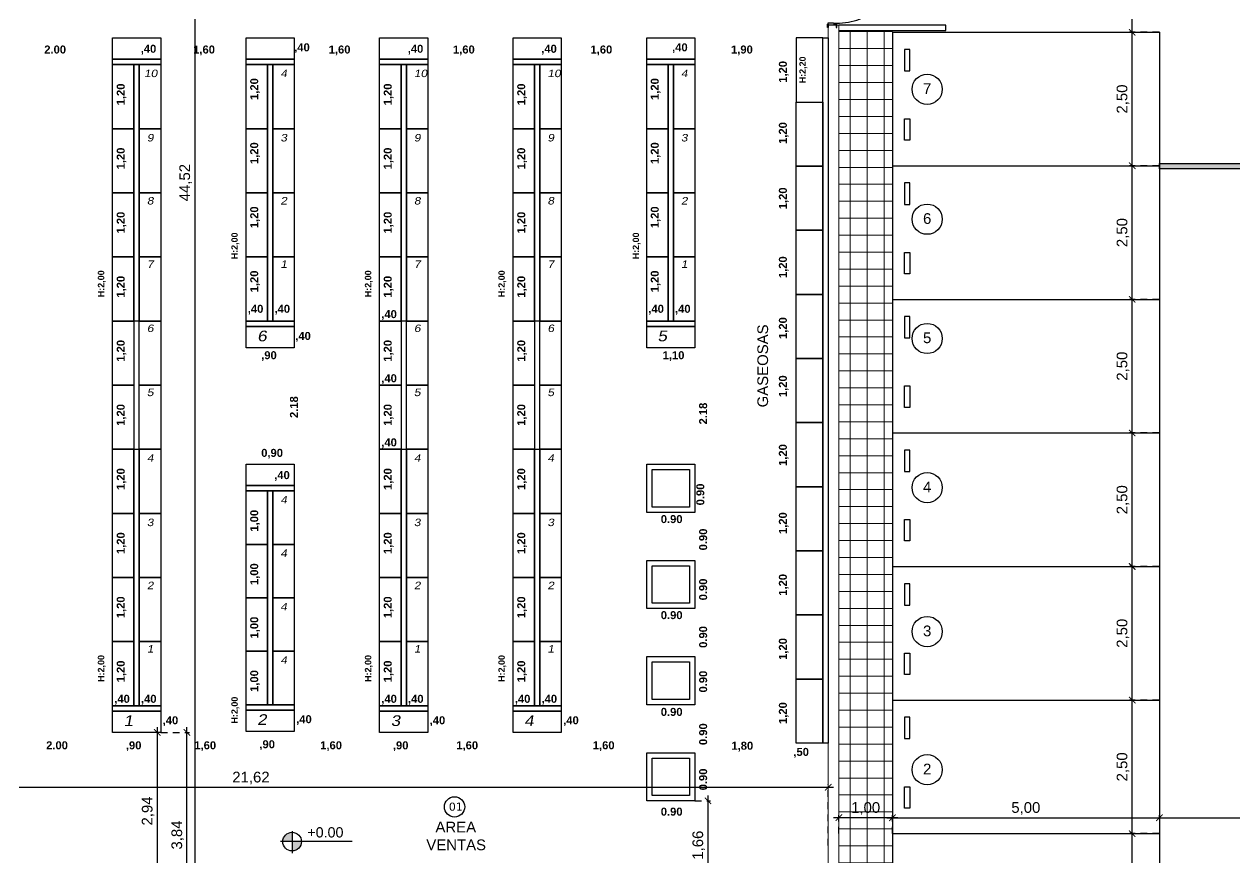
# Model space of a CAD drawing. Header units: metres. Extents: x 1166 to 1459, y -137 to 62.
# Drawn here: x 1286.92 to 1309.59, y -28.16 to -12.56 of the extents above; entities that cross this region are included whole.
import ezdxf

# ---------------------------------------------------------------- set-up
doc = ezdxf.new("R2010")
doc.units = ezdxf.units.M
doc.header["$LTSCALE"] = 0.508
doc.header["$PDMODE"] = 1
doc.header["$PDSIZE"] = -2
doc.linetypes.add('HIDDEN', pattern=[0.375, 0.25, -0.125])
doc.layers.get('0').update_dxf_attribs({"color": 9})
doc.layers.get('Defpoints').update_dxf_attribs({"color": 9})
for name, color, linetype in [('2-texto', 9, 'Continuous'), ('3-muros', 9, 'Continuous'), ('4-carpinterias', 9, 'Continuous'), ('7-equipamiento', 9, 'Continuous'), ('8-cota equipam.', 9, 'Continuous'), ('8-cotas-100', 9, 'Continuous'), ('8-NIVEL-1-50', 9, 'Continuous'), ('9-Hatch', 9, 'Continuous'), ('artef', 9, 'Continuous')]:
    doc.layers.add(name, color=color, linetype=linetype)
doc.styles.add('ARIAL', font='arial.ttf', dxfattribs={"width": 1.15, "oblique": 10})
doc.styles.add('Helvetica (bold)', font='')
doc.styles.add('swiss', font='swissel.ttf')
doc.styles.get('Helvetica (bold)').set_extended_font_data('Helvetica', bold=True)
doc.dimstyles.new('dim-100', dxfattribs={"dimtxt": 0.2, "dimasz": 0.12, "dimexe": 0.05, "dimexo": 0, "dimgap": 0.05, "dimtad": 1, "dimzin": 4, "dimtxsty": 'swiss', "dimblk": 'ARCHTICK', "dimcen": 0.5, "dimdle": 0.1, "dimclrd": 256, "dimclre": 252, "dimclrt": 256, "dimadec": 0, "dimazin": 0, "dimtfac": 1, "dimtix": 1, "dimtmove": 2, "dimatfit": 3, "dimldrblk": 'OPEN30', "dimfxl": 0.05, "dimtolj": 1, "dimtzin": 0, "dimarcsym": 0})

# ---------------------------------------------------------------- blocks, each defined once
blk = doc.blocks.new('PUERTA EMERG')
for p, q in [((354.091, -229.695), (354.241, -229.695)), ((354.091, -229.725), (354.091, -229.695)), ((354.141, -229.725), (354.091, -229.725)), ((354.141, -229.737), (354.141, -229.725)), ((354.241, -229.737), (354.141, -229.737)), ((354.241, -229.695), (354.241, -229.737)), ((354.141, -230.849), (354.091, -230.849)), ((354.091, -230.849), (354.091, -230.879)), ((354.091, -230.879), (354.241, -230.879)), ((354.241, -230.837), (354.141, -230.837)), ((354.141, -230.837), (354.141, -230.849)), ((354.241, -230.879), (354.241, -230.837))]:
    blk.add_line(p, q)
for points in [[(354.091, -229.71), (354.091, -229.649), (354.081, -229.649), (354.081, -229.71)], [(354.241, -229.71), (354.241, -229.649), (354.251, -229.649), (354.251, -229.71)], [(352.965, -230.793), (354.084, -230.793), (354.084, -230.838), (352.965, -230.838)], [(354.091, -230.864), (354.091, -230.925), (354.081, -230.925), (354.081, -230.864)], [(354.241, -230.864), (354.241, -230.925), (354.251, -230.925), (354.251, -230.864)]]:
    blk.add_lwpolyline(points, close=True)
blk.add_circle((354.084, -230.847), 0.006)
at = {"color": 252}
blk.add_arc((354.047, -230.816), 1.083, 85.0526, 178.7845, dxfattribs=at)
blk.add_arc((353.873, -230.833), 0.908, 179.7162, 180.2838)
blk = doc.blocks.new('_ARCHTICK')
at = {"color": 0, "linetype": 'ByBlock', "const_width": 0.15}
blk.add_lwpolyline([(-0.5, -0.5), (0.5, 0.5)], dxfattribs=at)
blk = doc.blocks.new('*D118')
at = {"layer": '8-cotas-100', "linetype": 'Continuous', "lineweight": -2, "transparency": 16777216}
blk.add_line((1307.665, -31.211), (1307.665, -27.611), dxfattribs=at)
at = {"layer": '8-cotas-100', "color": 252, "linetype": 'HIDDEN', "lineweight": -2, "transparency": 16777216}
for p, q in [((1308.174, -27.711), (1307.615, -27.711)), ((1308.174, -31.111), (1307.615, -31.111))]:
    blk.add_line(p, q, dxfattribs=at)
at = {"layer": 'Defpoints', "color": 0, "linetype": 'Continuous', "transparency": 16777216}
for p in [(1307.665, -27.711), (1308.174, -27.711), (1308.174, -31.111)]:
    blk.add_point(p, dxfattribs=at)
at = {"layer": '8-cotas-100', "linetype": 'Continuous', "lineweight": -2, "transparency": 16777216, "xscale": 0.12, "yscale": 0.12, "zscale": 0.12}
for p, rotation in [((1307.665, -27.711), 90), ((1307.665, -31.111), 270)]:
    blk.add_blockref('_ARCHTICK', p, dxfattribs=dict(at, rotation=rotation))
at = {"layer": '8-cotas-100', "linetype": 'Continuous', "lineweight": 0, "transparency": 16777216, "insert": (1307.493, -29.411), "char_height": 0.2, "attachment_point": 5, "rotation": 90, "style": 'swiss'}
blk.add_mtext('\\A1;3,40', dxfattribs=at)
blk = doc.blocks.new('_Open30')
at = {"color": 0, "linetype": 'ByBlock', "lineweight": -2}
for p, q in [((-1, 0.27), (0, 0)), ((0, 0), (-1, -0.27)), ((0, 0), (-1, 0))]:
    blk.add_line(p, q, dxfattribs=at)
blk = doc.blocks.new('*D119')
at = {"layer": '8-cotas-100', "linetype": 'Continuous', "lineweight": -2, "transparency": 16777216}
blk.add_line((1307.665, -27.811), (1307.665, -25.111), dxfattribs=at)
at = {"layer": '8-cotas-100', "color": 252, "linetype": 'HIDDEN', "lineweight": -2, "transparency": 16777216}
for p, q in [((1308.174, -25.211), (1307.615, -25.211)), ((1308.174, -27.711), (1307.615, -27.711))]:
    blk.add_line(p, q, dxfattribs=at)
at = {"layer": 'Defpoints', "color": 0, "linetype": 'Continuous', "transparency": 16777216}
for p in [(1307.665, -25.211), (1308.174, -25.211), (1308.174, -27.711)]:
    blk.add_point(p, dxfattribs=at)
at = {"layer": '8-cotas-100', "linetype": 'Continuous', "lineweight": -2, "transparency": 16777216, "xscale": 0.12, "yscale": 0.12, "zscale": 0.12}
for p, rotation in [((1307.665, -25.211), 90), ((1307.665, -27.711), 270)]:
    blk.add_blockref('_ARCHTICK', p, dxfattribs=dict(at, rotation=rotation))
at = {"layer": '8-cotas-100', "linetype": 'Continuous', "lineweight": 0, "transparency": 16777216, "insert": (1307.493, -26.461), "char_height": 0.2, "attachment_point": 5, "rotation": 90, "style": 'swiss'}
blk.add_mtext('\\A1;2,50', dxfattribs=at)
blk = doc.blocks.new('*D126')
at = {"layer": '8-cotas-100', "linetype": 'Continuous', "lineweight": -2, "transparency": 16777216}
blk.add_line((1307.665, -25.311), (1307.665, -22.611), dxfattribs=at)
at = {"layer": '8-cotas-100', "color": 252, "linetype": 'HIDDEN', "lineweight": -2, "transparency": 16777216}
for p, q in [((1308.174, -22.711), (1307.615, -22.711)), ((1308.174, -25.211), (1307.615, -25.211))]:
    blk.add_line(p, q, dxfattribs=at)
at = {"layer": 'Defpoints', "color": 0, "linetype": 'Continuous', "transparency": 16777216}
for p in [(1307.665, -22.711), (1308.174, -22.711), (1308.174, -25.211)]:
    blk.add_point(p, dxfattribs=at)
at = {"layer": '8-cotas-100', "linetype": 'Continuous', "lineweight": -2, "transparency": 16777216, "xscale": 0.12, "yscale": 0.12, "zscale": 0.12}
for p, rotation in [((1307.665, -22.711), 90), ((1307.665, -25.211), 270)]:
    blk.add_blockref('_ARCHTICK', p, dxfattribs=dict(at, rotation=rotation))
at = {"layer": '8-cotas-100', "linetype": 'Continuous', "lineweight": 0, "transparency": 16777216, "insert": (1307.493, -23.961), "char_height": 0.2, "attachment_point": 5, "rotation": 90, "style": 'swiss'}
blk.add_mtext('\\A1;2,50', dxfattribs=at)
blk = doc.blocks.new('*D127')
at = {"layer": '8-cotas-100', "linetype": 'Continuous', "lineweight": -2, "transparency": 16777216}
blk.add_line((1307.665, -22.811), (1307.665, -20.111), dxfattribs=at)
at = {"layer": '8-cotas-100', "color": 252, "linetype": 'HIDDEN', "lineweight": -2, "transparency": 16777216}
for p, q in [((1308.174, -20.211), (1307.615, -20.211)), ((1308.174, -22.711), (1307.615, -22.711))]:
    blk.add_line(p, q, dxfattribs=at)
at = {"layer": 'Defpoints', "color": 0, "linetype": 'Continuous', "transparency": 16777216}
for p in [(1307.665, -20.211), (1308.174, -20.211), (1308.174, -22.711)]:
    blk.add_point(p, dxfattribs=at)
at = {"layer": '8-cotas-100', "linetype": 'Continuous', "lineweight": -2, "transparency": 16777216, "xscale": 0.12, "yscale": 0.12, "zscale": 0.12}
for p, rotation in [((1307.665, -20.211), 90), ((1307.665, -22.711), 270)]:
    blk.add_blockref('_ARCHTICK', p, dxfattribs=dict(at, rotation=rotation))
at = {"layer": '8-cotas-100', "linetype": 'Continuous', "lineweight": 0, "transparency": 16777216, "insert": (1307.493, -21.461), "char_height": 0.2, "attachment_point": 5, "rotation": 90, "style": 'swiss'}
blk.add_mtext('\\A1;2,50', dxfattribs=at)
blk = doc.blocks.new('*D128')
at = {"layer": '8-cotas-100', "linetype": 'Continuous', "lineweight": -2, "transparency": 16777216}
blk.add_line((1307.665, -20.311), (1307.665, -17.611), dxfattribs=at)
at = {"layer": '8-cotas-100', "color": 252, "linetype": 'HIDDEN', "lineweight": -2, "transparency": 16777216}
for p, q in [((1308.174, -17.711), (1307.615, -17.711)), ((1308.174, -20.211), (1307.615, -20.211))]:
    blk.add_line(p, q, dxfattribs=at)
at = {"layer": 'Defpoints', "color": 0, "linetype": 'Continuous', "transparency": 16777216}
for p in [(1307.665, -17.711), (1308.174, -17.711), (1308.174, -20.211)]:
    blk.add_point(p, dxfattribs=at)
at = {"layer": '8-cotas-100', "linetype": 'Continuous', "lineweight": -2, "transparency": 16777216, "xscale": 0.12, "yscale": 0.12, "zscale": 0.12}
for p, rotation in [((1307.665, -17.711), 90), ((1307.665, -20.211), 270)]:
    blk.add_blockref('_ARCHTICK', p, dxfattribs=dict(at, rotation=rotation))
at = {"layer": '8-cotas-100', "linetype": 'Continuous', "lineweight": 0, "transparency": 16777216, "insert": (1307.493, -18.961), "char_height": 0.2, "attachment_point": 5, "rotation": 90, "style": 'swiss'}
blk.add_mtext('\\A1;2,50', dxfattribs=at)
blk = doc.blocks.new('*D129')
at = {"layer": '8-cotas-100', "linetype": 'Continuous', "lineweight": -2, "transparency": 16777216}
blk.add_line((1307.665, -17.811), (1307.665, -15.111), dxfattribs=at)
at = {"layer": '8-cotas-100', "color": 252, "linetype": 'HIDDEN', "lineweight": -2, "transparency": 16777216}
for p, q in [((1308.174, -15.211), (1307.615, -15.211)), ((1308.174, -17.711), (1307.615, -17.711))]:
    blk.add_line(p, q, dxfattribs=at)
at = {"layer": 'Defpoints', "color": 0, "linetype": 'Continuous', "transparency": 16777216}
for p in [(1307.665, -15.211), (1308.174, -15.211), (1308.174, -17.711)]:
    blk.add_point(p, dxfattribs=at)
at = {"layer": '8-cotas-100', "linetype": 'Continuous', "lineweight": -2, "transparency": 16777216, "xscale": 0.12, "yscale": 0.12, "zscale": 0.12}
for p, rotation in [((1307.665, -15.211), 90), ((1307.665, -17.711), 270)]:
    blk.add_blockref('_ARCHTICK', p, dxfattribs=dict(at, rotation=rotation))
at = {"layer": '8-cotas-100', "linetype": 'Continuous', "lineweight": 0, "transparency": 16777216, "insert": (1307.493, -16.461), "char_height": 0.2, "attachment_point": 5, "rotation": 90, "style": 'swiss'}
blk.add_mtext('\\A1;2,50', dxfattribs=at)
blk = doc.blocks.new('*D130')
at = {"layer": '8-cotas-100', "linetype": 'Continuous', "lineweight": -2, "transparency": 16777216}
blk.add_line((1307.665, -15.311), (1307.665, -12.611), dxfattribs=at)
at = {"layer": '8-cotas-100', "color": 252, "linetype": 'HIDDEN', "lineweight": -2, "transparency": 16777216}
for p, q in [((1308.174, -12.711), (1307.615, -12.711)), ((1308.174, -15.211), (1307.615, -15.211))]:
    blk.add_line(p, q, dxfattribs=at)
at = {"layer": 'Defpoints', "color": 0, "linetype": 'Continuous', "transparency": 16777216}
for p in [(1307.665, -12.711), (1308.174, -12.711), (1308.174, -15.211)]:
    blk.add_point(p, dxfattribs=at)
at = {"layer": '8-cotas-100', "linetype": 'Continuous', "lineweight": -2, "transparency": 16777216, "xscale": 0.12, "yscale": 0.12, "zscale": 0.12}
for p, rotation in [((1307.665, -12.711), 90), ((1307.665, -15.211), 270)]:
    blk.add_blockref('_ARCHTICK', p, dxfattribs=dict(at, rotation=rotation))
at = {"layer": '8-cotas-100', "linetype": 'Continuous', "lineweight": 0, "transparency": 16777216, "insert": (1307.493, -13.961), "char_height": 0.2, "attachment_point": 5, "rotation": 90, "style": 'swiss'}
blk.add_mtext('\\A1;2,50', dxfattribs=at)
blk = doc.blocks.new('*D138')
at = {"layer": '8-cotas-100', "color": 252, "linetype": 'HIDDEN', "lineweight": -2, "transparency": 16777216}
for p, q in [((1289.474, -25.817), (1290.015, -25.817)), ((1289.965, -29.657), (1289.915, -29.657))]:
    blk.add_line(p, q, dxfattribs=at)
at = {"layer": '8-cotas-100', "linetype": 'Continuous', "lineweight": -2, "transparency": 16777216}
blk.add_line((1289.965, -29.757), (1289.965, -25.717), dxfattribs=at)
at = {"layer": 'Defpoints', "color": 0, "linetype": 'Continuous', "transparency": 16777216}
for p in [(1289.474, -25.817), (1289.965, -25.817), (1289.965, -29.657)]:
    blk.add_point(p, dxfattribs=at)
at = {"layer": '8-cotas-100', "linetype": 'Continuous', "lineweight": -2, "transparency": 16777216, "xscale": 0.12, "yscale": 0.12, "zscale": 0.12}
for p, rotation in [((1289.965, -25.817), 90), ((1289.965, -29.657), 270)]:
    blk.add_blockref('_ARCHTICK', p, dxfattribs=dict(at, rotation=rotation))
at = {"layer": '8-cotas-100', "linetype": 'Continuous', "lineweight": 0, "transparency": 16777216, "insert": (1289.794, -27.737), "char_height": 0.2, "attachment_point": 5, "rotation": 90, "style": 'swiss'}
blk.add_mtext('\\A1;3,84', dxfattribs=at)
blk = doc.blocks.new('*D139')
at = {"layer": '8-cotas-100', "color": 252, "linetype": 'HIDDEN', "lineweight": -2, "transparency": 16777216}
for p, q in [((1289.474, -25.817), (1289.36, -25.817)), ((1289.474, -28.757), (1289.36, -28.757))]:
    blk.add_line(p, q, dxfattribs=at)
at = {"layer": '8-cotas-100', "linetype": 'Continuous', "lineweight": -2, "transparency": 16777216}
blk.add_line((1289.41, -25.717), (1289.41, -28.857), dxfattribs=at)
at = {"layer": 'Defpoints', "color": 0, "linetype": 'Continuous', "transparency": 16777216}
for p in [(1289.474, -25.817), (1289.41, -28.757), (1289.474, -28.757)]:
    blk.add_point(p, dxfattribs=at)
at = {"layer": '8-cotas-100', "linetype": 'Continuous', "lineweight": -2, "transparency": 16777216, "xscale": 0.12, "yscale": 0.12, "zscale": 0.12}
for p, rotation in [((1289.41, -25.817), 90), ((1289.41, -28.757), 270)]:
    blk.add_blockref('_ARCHTICK', p, dxfattribs=dict(at, rotation=rotation))
at = {"layer": '8-cotas-100', "linetype": 'Continuous', "lineweight": 0, "transparency": 16777216, "insert": (1289.239, -27.287), "char_height": 0.2, "attachment_point": 5, "rotation": 90, "style": 'swiss'}
blk.add_mtext('\\A1;2,94', dxfattribs=at)
blk = doc.blocks.new('*D140')
at = {"layer": '8-cotas-100', "linetype": 'Continuous', "lineweight": -2, "transparency": 16777216}
blk.add_line((1280.254, -26.843), (1302.074, -26.843), dxfattribs=at)
at = {"layer": '8-cotas-100', "color": 252, "linetype": 'HIDDEN', "lineweight": -2, "transparency": 16777216}
for p, q in [((1280.354, -27.932), (1280.354, -26.793)), ((1301.974, -27.932), (1301.974, -26.793))]:
    blk.add_line(p, q, dxfattribs=at)
at = {"layer": 'Defpoints', "color": 0, "linetype": 'Continuous', "transparency": 16777216}
for p in [(1301.974, -26.843), (1280.354, -27.932), (1301.974, -27.932)]:
    blk.add_point(p, dxfattribs=at)
at = {"layer": '8-cotas-100', "linetype": 'Continuous', "lineweight": -2, "transparency": 16777216, "xscale": 0.12, "yscale": 0.12, "zscale": 0.12, "rotation": 180}
blk.add_blockref('_ARCHTICK', (1280.354, -26.843), dxfattribs=at)
at = {"layer": '8-cotas-100', "linetype": 'Continuous', "lineweight": -2, "transparency": 16777216, "xscale": 0.12, "yscale": 0.12, "zscale": 0.12}
blk.add_blockref('_ARCHTICK', (1301.974, -26.843), dxfattribs=at)
at = {"layer": '8-cotas-100', "linetype": 'Continuous', "lineweight": 0, "transparency": 16777216, "insert": (1291.164, -26.671), "char_height": 0.2, "attachment_point": 5, "style": 'swiss'}
blk.add_mtext('\\A1;21,62', dxfattribs=at)
blk = doc.blocks.new('*D151')
at = {"layer": '8-cotas-100', "color": 252, "linetype": 'HIDDEN', "lineweight": -2, "transparency": 16777216}
for p, q in [((1299.474, -27.097), (1299.771, -27.097)), ((1299.474, -28.757), (1299.771, -28.757))]:
    blk.add_line(p, q, dxfattribs=at)
at = {"layer": '8-cotas-100', "linetype": 'Continuous', "lineweight": -2, "transparency": 16777216}
blk.add_line((1299.721, -26.997), (1299.721, -28.857), dxfattribs=at)
at = {"layer": 'Defpoints', "color": 0, "linetype": 'Continuous', "transparency": 16777216}
for p in [(1299.474, -27.097), (1299.474, -28.757), (1299.721, -28.757)]:
    blk.add_point(p, dxfattribs=at)
at = {"layer": '8-cotas-100', "linetype": 'Continuous', "lineweight": -2, "transparency": 16777216, "xscale": 0.12, "yscale": 0.12, "zscale": 0.12}
for p, rotation in [((1299.721, -27.097), 90), ((1299.721, -28.757), 270)]:
    blk.add_blockref('_ARCHTICK', p, dxfattribs=dict(at, rotation=rotation))
at = {"layer": '8-cotas-100', "linetype": 'Continuous', "lineweight": 0, "transparency": 16777216, "insert": (1299.55, -27.927), "char_height": 0.2, "attachment_point": 5, "rotation": 90, "style": 'swiss'}
blk.add_mtext('\\A1;1,66', dxfattribs=at)
blk = doc.blocks.new('*D176')
at = {"layer": '8-cotas-100', "linetype": 'Continuous', "lineweight": -2, "transparency": 16777216}
blk.add_line((1290.114, 6.833), (1290.114, -37.882), dxfattribs=at)
at = {"layer": '8-cotas-100', "color": 252, "linetype": 'HIDDEN', "lineweight": -2, "transparency": 16777216}
for p, q in [((1290.292, 6.733), (1290.064, 6.733)), ((1290.114, -37.782), (1290.064, -37.782))]:
    blk.add_line(p, q, dxfattribs=at)
at = {"layer": 'Defpoints', "color": 0, "linetype": 'Continuous', "transparency": 16777216}
for p in [(1290.292, 6.733), (1290.114, -37.782), (1290.114, -37.782)]:
    blk.add_point(p, dxfattribs=at)
at = {"layer": '8-cotas-100', "linetype": 'Continuous', "lineweight": -2, "transparency": 16777216, "xscale": 0.12, "yscale": 0.12, "zscale": 0.12}
for p, rotation in [((1290.114, 6.733), 90), ((1290.114, -37.782), 270)]:
    blk.add_blockref('_ARCHTICK', p, dxfattribs=dict(at, rotation=rotation))
at = {"layer": '8-cotas-100', "linetype": 'Continuous', "lineweight": 0, "transparency": 16777216, "insert": (1289.942, -15.525), "char_height": 0.2, "attachment_point": 5, "rotation": 90, "style": 'swiss'}
blk.add_mtext('\\A1;44,52', dxfattribs=at)
blk = doc.blocks.new('*D181')
at = {"layer": '8-cotas-100', "color": 252, "linetype": 'HIDDEN', "lineweight": -2, "transparency": 16777216}
for p, q in [((1307.665, -11.217), (1307.615, -11.217)), ((1307.665, -12.711), (1307.615, -12.711))]:
    blk.add_line(p, q, dxfattribs=at)
at = {"layer": '8-cotas-100', "linetype": 'Continuous', "lineweight": -2, "transparency": 16777216}
blk.add_line((1307.665, -12.811), (1307.665, -11.117), dxfattribs=at)
at = {"layer": 'Defpoints', "color": 0, "linetype": 'Continuous', "transparency": 16777216}
for p in [(1307.665, -11.217), (1307.665, -11.217), (1307.665, -12.711)]:
    blk.add_point(p, dxfattribs=at)
at = {"layer": '8-cotas-100', "linetype": 'Continuous', "lineweight": -2, "transparency": 16777216, "xscale": 0.12, "yscale": 0.12, "zscale": 0.12}
for p, rotation in [((1307.665, -11.217), 90), ((1307.665, -12.711), 270)]:
    blk.add_blockref('_ARCHTICK', p, dxfattribs=dict(at, rotation=rotation))
at = {"layer": '8-cotas-100', "linetype": 'Continuous', "lineweight": 0, "transparency": 16777216, "insert": (1307.493, -11.964), "char_height": 0.2, "attachment_point": 5, "rotation": 90, "style": 'swiss'}
blk.add_mtext('\\A1;1,49', dxfattribs=at)
blk = doc.blocks.new('*D186')
at = {"layer": '8-cotas-100', "linetype": 'Continuous', "lineweight": -2, "transparency": 16777216}
blk.add_line((1303.274, -27.412), (1302.074, -27.412), dxfattribs=at)
at = {"layer": '8-cotas-100', "color": 252, "linetype": 'HIDDEN', "lineweight": -2, "transparency": 16777216}
for p, q in [((1302.174, -27.711), (1302.174, -27.362)), ((1303.174, -27.711), (1303.174, -27.362))]:
    blk.add_line(p, q, dxfattribs=at)
at = {"layer": 'Defpoints', "color": 0, "linetype": 'Continuous', "transparency": 16777216}
for p in [(1302.174, -27.412), (1302.174, -27.711), (1303.174, -27.711)]:
    blk.add_point(p, dxfattribs=at)
at = {"layer": '8-cotas-100', "linetype": 'Continuous', "lineweight": -2, "transparency": 16777216, "xscale": 0.12, "yscale": 0.12, "zscale": 0.12, "rotation": 180}
blk.add_blockref('_ARCHTICK', (1302.174, -27.412), dxfattribs=at)
at = {"layer": '8-cotas-100', "linetype": 'Continuous', "lineweight": -2, "transparency": 16777216, "xscale": 0.12, "yscale": 0.12, "zscale": 0.12}
blk.add_blockref('_ARCHTICK', (1303.174, -27.412), dxfattribs=at)
at = {"layer": '8-cotas-100', "linetype": 'Continuous', "lineweight": 0, "transparency": 16777216, "insert": (1302.674, -27.24), "char_height": 0.2, "attachment_point": 5, "style": 'swiss'}
blk.add_mtext('\\A1;1,00', dxfattribs=at)
blk = doc.blocks.new('*D187')
at = {"layer": '8-cotas-100', "linetype": 'Continuous', "lineweight": -2, "transparency": 16777216}
blk.add_line((1303.074, -27.412), (1308.274, -27.412), dxfattribs=at)
at = {"layer": '8-cotas-100', "color": 252, "linetype": 'HIDDEN', "lineweight": -2, "transparency": 16777216}
for p, q in [((1303.174, -27.711), (1303.174, -27.362)), ((1308.174, -27.412), (1308.174, -27.362))]:
    blk.add_line(p, q, dxfattribs=at)
at = {"layer": 'Defpoints', "color": 0, "linetype": 'Continuous', "transparency": 16777216}
for p in [(1308.174, -27.412), (1308.174, -27.412), (1303.174, -27.711)]:
    blk.add_point(p, dxfattribs=at)
at = {"layer": '8-cotas-100', "linetype": 'Continuous', "lineweight": -2, "transparency": 16777216, "xscale": 0.12, "yscale": 0.12, "zscale": 0.12, "rotation": 180}
blk.add_blockref('_ARCHTICK', (1303.174, -27.412), dxfattribs=at)
at = {"layer": '8-cotas-100', "linetype": 'Continuous', "lineweight": -2, "transparency": 16777216, "xscale": 0.12, "yscale": 0.12, "zscale": 0.12}
blk.add_blockref('_ARCHTICK', (1308.174, -27.412), dxfattribs=at)
at = {"layer": '8-cotas-100', "linetype": 'Continuous', "lineweight": 0, "transparency": 16777216, "insert": (1305.674, -27.24), "char_height": 0.2, "attachment_point": 5, "style": 'swiss'}
blk.add_mtext('\\A1;5,00', dxfattribs=at)
blk = doc.blocks.new('*D188')
at = {"layer": '8-cotas-100', "linetype": 'Continuous', "lineweight": -2, "transparency": 16777216}
blk.add_line((1308.074, -27.412), (1317.074, -27.412), dxfattribs=at)
at = {"layer": '8-cotas-100', "color": 252, "linetype": 'HIDDEN', "lineweight": -2, "transparency": 16777216}
for p, q in [((1308.174, -27.412), (1308.174, -27.362)), ((1316.974, -27.412), (1316.974, -27.362))]:
    blk.add_line(p, q, dxfattribs=at)
at = {"layer": 'Defpoints', "color": 0, "linetype": 'Continuous', "transparency": 16777216}
for p in [(1308.174, -27.412), (1316.974, -27.412), (1316.974, -27.412)]:
    blk.add_point(p, dxfattribs=at)
at = {"layer": '8-cotas-100', "linetype": 'Continuous', "lineweight": -2, "transparency": 16777216, "xscale": 0.12, "yscale": 0.12, "zscale": 0.12, "rotation": 180}
blk.add_blockref('_ARCHTICK', (1308.174, -27.412), dxfattribs=at)
at = {"layer": '8-cotas-100', "linetype": 'Continuous', "lineweight": -2, "transparency": 16777216, "xscale": 0.12, "yscale": 0.12, "zscale": 0.12}
blk.add_blockref('_ARCHTICK', (1316.974, -27.412), dxfattribs=at)
at = {"layer": '8-cotas-100', "linetype": 'Continuous', "lineweight": 0, "transparency": 16777216, "insert": (1312.574, -27.24), "char_height": 0.2, "attachment_point": 5, "style": 'swiss'}
blk.add_mtext('\\A1;8,80', dxfattribs=at)
blk = doc.blocks.new('*D481')
at = {"layer": '8-cotas-100', "color": 252, "linetype": 'HIDDEN', "lineweight": -2, "transparency": 16777216}
for p, q in [((1310.4, 1.883), (1311.223, 1.883)), ((1309.574, -37.717), (1311.223, -37.717))]:
    blk.add_line(p, q, dxfattribs=at)
at = {"layer": '8-cotas-100', "lineweight": -2, "transparency": 16777216}
blk.add_line((1311.173, 1.983), (1311.173, -37.817), dxfattribs=at)
at = {"layer": 'Defpoints', "color": 0, "transparency": 16777216}
for p in [(1310.4, 1.883), (1309.574, -37.717), (1311.173, -37.717)]:
    blk.add_point(p, dxfattribs=at)
at = {"layer": '8-cotas-100', "lineweight": -2, "transparency": 16777216, "xscale": 0.12, "yscale": 0.12, "zscale": 0.12}
for p, rotation in [((1311.173, 1.883), 90), ((1311.173, -37.717), 270)]:
    blk.add_blockref('_ARCHTICK', p, dxfattribs=dict(at, rotation=rotation))
at = {"layer": '8-cotas-100', "transparency": 16777216, "insert": (1311.002, -17.917), "char_height": 0.2, "attachment_point": 5, "rotation": 90, "style": 'swiss'}
blk.add_mtext('\\A1;39,60', dxfattribs=at)
blk = doc.blocks.new('NIVEL-1-100')
h = blk.add_hatch(color=256)
h.paths.add_polyline_path([(0, 0.155, 0.414214), (-0.155, 0), (0, 0)])
h.paths.add_polyline_path([(0.155, 0), (0, 0), (0, -0.155, 0.414214)])
for p, q in [((1, 0), (-0.194, 0)), ((0, 0.174), (0, -0.192))]:
    blk.add_line(p, q)
blk.add_circle((0, 0), 0.155)
at = {"style": 'swiss'}
blk.add_attdef('+00.00', (0.111, 0.07), '', height=0.17, dxfattribs=at)

msp = doc.modelspace()

# ---------------------------------------------------------------- hatches: boundary and pattern name
at = {"layer": '4-carpinterias'}
h = msp.add_hatch(color=256, dxfattribs=at)
h.dxf.hatch_style = 1
h.paths.add_polyline_path([(1312.074, -15.267), (1308.174, -15.267), (1308.174, -15.167), (1312.074, -15.167)])
at = {"layer": '9-Hatch', "linetype": 'Continuous', "lineweight": 0}
h = msp.add_hatch(dxfattribs=at)
h.set_pattern_fill('NET', color=256, scale=0.1)
h.paths.add_polyline_path([(1303.174, -13.011), (1303.174, -12.677), (1302.174, -12.677), (1302.174, -31.111), (1303.174, -31.111)])
h.paths.add_polyline_path([(1322.974, -14.717), (1321.974, -14.717), (1321.974, -37.717), (1322.374, -37.717), (1322.974, -37.717)])

# ---------------------------------------------------------------- linework, layer by layer
at = {"layer": '2-texto'}
for centre, radius in [((1303.826, -13.778), 0.283), ((1303.826, -16.21), 0.283), ((1303.826, -18.443), 0.283), ((1303.826, -21.234), 0.283), ((1303.826, -23.929), 0.283), ((1303.826, -26.514), 0.283), ((1294.977, -27.21), 0.19)]:
    msp.add_circle(centre, radius, dxfattribs=at)
at = {"layer": '3-muros', "linetype": 'Continuous', "lineweight": 0}
for p, q in [((1301.974, -12.577), (1301.974, -33.517)), ((1302.174, -12.577), (1302.174, -33.317))]:
    msp.add_line(p, q, dxfattribs=at)
at = {"layer": '3-muros', "linetype": 'Continuous', "lineweight": 5}
msp.add_line((1301.974, -12.577), (1302.174, -12.577), dxfattribs=at)
at = {"layer": '4-carpinterias', "flags": 128}
msp.add_lwpolyline([(1312.074, -15.267), (1308.174, -15.267), (1308.174, -15.167), (1312.074, -15.167), (1312.074, -15.267)], dxfattribs=at)
at = {"layer": '7-equipamiento'}
for p, q in [((1304.174, -12.577), (1302.174, -12.577)), ((1302.174, -12.677), (1304.174, -12.677)), ((1304.174, -12.677), (1304.174, -12.577))]:
    msp.add_line(p, q, dxfattribs=at)
for points in [[(1289.474, -12.817), (1289.474, -13.217), (1288.574, -13.217), (1288.574, -12.817)], [(1291.974, -12.817), (1291.974, -13.217), (1291.074, -13.217), (1291.074, -12.817)], [(1294.474, -12.817), (1294.474, -13.217), (1293.574, -13.217), (1293.574, -12.817)], [(1296.974, -12.817), (1296.974, -13.217), (1296.074, -13.217), (1296.074, -12.817)], [(1299.474, -12.817), (1299.474, -13.217), (1298.574, -13.217), (1298.574, -12.817)], [(1301.874, -14.017), (1301.874, -12.817), (1301.374, -12.817), (1301.374, -14.017)], [(1301.974, -26.017), (1301.874, -26.017), (1301.874, -12.817), (1301.974, -12.817)], [(1289.474, -13.217), (1289.474, -13.317), (1288.574, -13.317), (1288.574, -13.217)], [(1288.974, -13.317), (1288.974, -14.517), (1288.574, -14.517), (1288.574, -13.317)], [(1289.074, -13.317), (1289.074, -18.118), (1288.974, -18.118), (1288.974, -13.317)], [(1289.474, -13.317), (1289.474, -14.517), (1289.074, -14.517), (1289.074, -13.317)], [(1291.974, -13.217), (1291.974, -13.317), (1291.074, -13.317), (1291.074, -13.217)], [(1291.474, -13.317), (1291.474, -14.517), (1291.074, -14.517), (1291.074, -13.317)], [(1291.574, -13.317), (1291.574, -18.118), (1291.474, -18.118), (1291.474, -13.317)], [(1291.974, -13.317), (1291.974, -14.517), (1291.574, -14.517), (1291.574, -13.317)], [(1294.474, -13.217), (1294.474, -13.317), (1293.574, -13.317), (1293.574, -13.217)], [(1293.974, -13.317), (1293.974, -14.517), (1293.574, -14.517), (1293.574, -13.317)], [(1294.074, -13.317), (1294.074, -18.118), (1293.974, -18.118), (1293.974, -13.317)], [(1294.474, -13.317), (1294.474, -14.517), (1294.074, -14.517), (1294.074, -13.317)], [(1296.974, -13.217), (1296.974, -13.317), (1296.074, -13.317), (1296.074, -13.217)], [(1296.474, -13.317), (1296.474, -14.517), (1296.074, -14.517), (1296.074, -13.317)], [(1296.574, -13.317), (1296.574, -18.118), (1296.474, -18.118), (1296.474, -13.317)], [(1296.974, -13.317), (1296.974, -14.517), (1296.574, -14.517), (1296.574, -13.317)], [(1299.474, -13.217), (1299.474, -13.317), (1298.574, -13.317), (1298.574, -13.217)], [(1298.974, -13.317), (1298.974, -14.517), (1298.574, -14.517), (1298.574, -13.317)], [(1299.074, -13.317), (1299.074, -18.117), (1298.974, -18.117), (1298.974, -13.317)], [(1299.474, -13.317), (1299.474, -14.517), (1299.074, -14.517), (1299.074, -13.317)], [(1301.874, -14.017), (1301.874, -15.217), (1301.374, -15.217), (1301.374, -14.017)], [(1288.974, -14.517), (1288.974, -15.717), (1288.574, -15.717), (1288.574, -14.517)], [(1289.474, -14.517), (1289.474, -15.717), (1289.074, -15.717), (1289.074, -14.517)], [(1291.474, -14.517), (1291.474, -15.717), (1291.074, -15.717), (1291.074, -14.517)], [(1291.974, -14.517), (1291.974, -15.717), (1291.574, -15.717), (1291.574, -14.517)], [(1293.974, -14.517), (1293.974, -15.717), (1293.574, -15.717), (1293.574, -14.517)], [(1294.474, -14.517), (1294.474, -15.717), (1294.074, -15.717), (1294.074, -14.517)], [(1296.474, -14.517), (1296.474, -15.717), (1296.074, -15.717), (1296.074, -14.517)], [(1296.974, -14.517), (1296.974, -15.717), (1296.574, -15.717), (1296.574, -14.517)], [(1298.974, -14.517), (1298.974, -15.717), (1298.574, -15.717), (1298.574, -14.517)], [(1299.474, -14.517), (1299.474, -15.717), (1299.074, -15.717), (1299.074, -14.517)], [(1301.874, -15.217), (1301.874, -16.417), (1301.374, -16.417), (1301.374, -15.217)], [(1288.974, -15.717), (1288.974, -16.917), (1288.574, -16.917), (1288.574, -15.717)], [(1289.474, -15.717), (1289.474, -16.917), (1289.074, -16.917), (1289.074, -15.717)], [(1291.474, -15.717), (1291.474, -16.917), (1291.074, -16.917), (1291.074, -15.717)], [(1291.974, -15.717), (1291.974, -16.917), (1291.574, -16.917), (1291.574, -15.717)], [(1293.974, -15.717), (1293.974, -16.917), (1293.574, -16.917), (1293.574, -15.717)], [(1294.474, -15.717), (1294.474, -16.917), (1294.074, -16.917), (1294.074, -15.717)], [(1296.474, -15.717), (1296.474, -16.917), (1296.074, -16.917), (1296.074, -15.717)], [(1296.974, -15.717), (1296.974, -16.917), (1296.574, -16.917), (1296.574, -15.717)], [(1298.974, -15.717), (1298.974, -16.917), (1298.574, -16.917), (1298.574, -15.717)], [(1299.474, -15.717), (1299.474, -16.917), (1299.074, -16.917), (1299.074, -15.717)], [(1301.874, -16.417), (1301.874, -17.617), (1301.374, -17.617), (1301.374, -16.417)], [(1288.974, -16.917), (1288.974, -18.117), (1288.574, -18.117), (1288.574, -16.917)], [(1289.474, -16.917), (1289.474, -18.117), (1289.074, -18.117), (1289.074, -16.917)], [(1291.474, -16.917), (1291.474, -18.117), (1291.074, -18.117), (1291.074, -16.917)], [(1291.974, -16.917), (1291.974, -18.117), (1291.574, -18.117), (1291.574, -16.917)], [(1293.974, -16.917), (1293.974, -18.117), (1293.574, -18.117), (1293.574, -16.917)], [(1294.474, -16.917), (1294.474, -18.117), (1294.074, -18.117), (1294.074, -16.917)], [(1296.474, -16.917), (1296.474, -18.117), (1296.074, -18.117), (1296.074, -16.917)], [(1296.974, -16.917), (1296.974, -18.117), (1296.574, -18.117), (1296.574, -16.917)], [(1298.974, -16.917), (1298.974, -18.117), (1298.574, -18.117), (1298.574, -16.917)], [(1299.474, -16.917), (1299.474, -18.117), (1299.074, -18.117), (1299.074, -16.917)], [(1301.874, -17.617), (1301.874, -18.817), (1301.374, -18.817), (1301.374, -17.617)], [(1288.974, -18.117), (1288.974, -19.317), (1288.574, -19.317), (1288.574, -18.117)], [(1289.474, -18.117), (1289.474, -19.317), (1289.074, -19.317), (1289.074, -18.117)], [(1291.974, -18.117), (1291.974, -18.217), (1291.074, -18.217), (1291.074, -18.117)], [(1293.974, -18.117), (1293.974, -19.317), (1293.574, -19.317), (1293.574, -18.117)], [(1294.474, -18.117), (1294.474, -19.317), (1294.074, -19.317), (1294.074, -18.117)], [(1296.474, -18.117), (1296.474, -19.317), (1296.074, -19.317), (1296.074, -18.117)], [(1296.974, -18.117), (1296.974, -19.317), (1296.574, -19.317), (1296.574, -18.117)], [(1299.474, -18.117), (1299.474, -18.217), (1298.574, -18.217), (1298.574, -18.117)], [(1291.974, -18.217), (1291.974, -18.617), (1291.074, -18.617), (1291.074, -18.217)], [(1299.474, -18.217), (1299.474, -18.617), (1298.574, -18.617), (1298.574, -18.217)], [(1301.874, -18.817), (1301.874, -20.017), (1301.374, -20.017), (1301.374, -18.817)], [(1288.974, -19.317), (1288.974, -20.517), (1288.574, -20.517), (1288.574, -19.317)], [(1289.474, -19.317), (1289.474, -20.517), (1289.074, -20.517), (1289.074, -19.317)], [(1293.974, -19.317), (1293.974, -20.517), (1293.574, -20.517), (1293.574, -19.317)], [(1294.474, -19.317), (1294.474, -20.517), (1294.074, -20.517), (1294.074, -19.317)], [(1296.474, -19.317), (1296.474, -20.517), (1296.074, -20.517), (1296.074, -19.317)], [(1296.974, -19.317), (1296.974, -20.517), (1296.574, -20.517), (1296.574, -19.317)], [(1301.874, -20.017), (1301.874, -21.217), (1301.374, -21.217), (1301.374, -20.017)], [(1288.974, -20.517), (1288.974, -21.717), (1288.574, -21.717), (1288.574, -20.517)], [(1289.074, -20.517), (1289.074, -25.318), (1288.974, -25.318), (1288.974, -20.517)], [(1289.474, -20.517), (1289.474, -21.717), (1289.074, -21.717), (1289.074, -20.517)], [(1293.974, -20.517), (1293.974, -21.717), (1293.574, -21.717), (1293.574, -20.517)], [(1294.074, -20.517), (1294.074, -25.318), (1293.974, -25.318), (1293.974, -20.517)], [(1294.474, -20.517), (1294.474, -21.717), (1294.074, -21.717), (1294.074, -20.517)], [(1296.474, -20.517), (1296.474, -21.717), (1296.074, -21.717), (1296.074, -20.517)], [(1296.574, -20.517), (1296.574, -25.318), (1296.474, -25.318), (1296.474, -20.517)], [(1296.974, -20.517), (1296.974, -21.717), (1296.574, -21.717), (1296.574, -20.517)], [(1291.974, -20.797), (1291.974, -21.197), (1291.074, -21.197), (1291.074, -20.797)], [(1298.574, -20.797), (1299.474, -20.797), (1299.474, -21.697), (1298.574, -21.697)], [(1298.674, -20.897), (1299.374, -20.897), (1299.374, -21.597), (1298.674, -21.597)], [(1291.974, -21.197), (1291.974, -21.297), (1291.074, -21.297), (1291.074, -21.197)], [(1291.474, -21.297), (1291.474, -22.297), (1291.074, -22.297), (1291.074, -21.297)], [(1291.574, -21.297), (1291.574, -25.297), (1291.474, -25.297), (1291.474, -21.297)], [(1291.974, -21.297), (1291.974, -22.297), (1291.574, -22.297), (1291.574, -21.297)], [(1301.874, -21.217), (1301.874, -22.417), (1301.374, -22.417), (1301.374, -21.217)], [(1288.974, -21.717), (1288.974, -22.917), (1288.574, -22.917), (1288.574, -21.717)], [(1289.474, -21.717), (1289.474, -22.917), (1289.074, -22.917), (1289.074, -21.717)], [(1293.974, -21.717), (1293.974, -22.917), (1293.574, -22.917), (1293.574, -21.717)], [(1294.474, -21.717), (1294.474, -22.917), (1294.074, -22.917), (1294.074, -21.717)], [(1296.474, -21.717), (1296.474, -22.917), (1296.074, -22.917), (1296.074, -21.717)], [(1296.974, -21.717), (1296.974, -22.917), (1296.574, -22.917), (1296.574, -21.717)], [(1291.474, -22.297), (1291.474, -23.297), (1291.074, -23.297), (1291.074, -22.297)], [(1291.974, -22.297), (1291.974, -23.297), (1291.574, -23.297), (1291.574, -22.297)], [(1301.874, -22.417), (1301.874, -23.617), (1301.374, -23.617), (1301.374, -22.417)], [(1298.574, -22.597), (1299.474, -22.597), (1299.474, -23.497), (1298.574, -23.497)], [(1298.674, -22.697), (1299.374, -22.697), (1299.374, -23.397), (1298.674, -23.397)], [(1288.974, -22.917), (1288.974, -24.117), (1288.574, -24.117), (1288.574, -22.917)], [(1289.474, -22.917), (1289.474, -24.117), (1289.074, -24.117), (1289.074, -22.917)], [(1293.974, -22.917), (1293.974, -24.117), (1293.574, -24.117), (1293.574, -22.917)], [(1294.474, -22.917), (1294.474, -24.117), (1294.074, -24.117), (1294.074, -22.917)], [(1296.474, -22.917), (1296.474, -24.117), (1296.074, -24.117), (1296.074, -22.917)], [(1296.974, -22.917), (1296.974, -24.117), (1296.574, -24.117), (1296.574, -22.917)], [(1291.474, -23.297), (1291.474, -24.297), (1291.074, -24.297), (1291.074, -23.297)], [(1291.974, -23.297), (1291.974, -24.297), (1291.574, -24.297), (1291.574, -23.297)], [(1301.874, -23.617), (1301.874, -24.817), (1301.374, -24.817), (1301.374, -23.617)], [(1288.974, -24.117), (1288.974, -25.317), (1288.574, -25.317), (1288.574, -24.117)], [(1289.474, -24.117), (1289.474, -25.317), (1289.074, -25.317), (1289.074, -24.117)], [(1293.974, -24.117), (1293.974, -25.317), (1293.574, -25.317), (1293.574, -24.117)], [(1294.474, -24.117), (1294.474, -25.317), (1294.074, -25.317), (1294.074, -24.117)], [(1296.474, -24.117), (1296.474, -25.317), (1296.074, -25.317), (1296.074, -24.117)], [(1296.974, -24.117), (1296.974, -25.317), (1296.574, -25.317), (1296.574, -24.117)], [(1291.474, -24.297), (1291.474, -25.297), (1291.074, -25.297), (1291.074, -24.297)], [(1291.974, -24.297), (1291.974, -25.297), (1291.574, -25.297), (1291.574, -24.297)], [(1298.574, -24.397), (1299.474, -24.397), (1299.474, -25.297), (1298.574, -25.297)], [(1298.674, -24.497), (1299.374, -24.497), (1299.374, -25.197), (1298.674, -25.197)], [(1301.874, -24.817), (1301.874, -26.017), (1301.374, -26.017), (1301.374, -24.817)], [(1289.474, -25.317), (1289.474, -25.417), (1288.574, -25.417), (1288.574, -25.317)], [(1291.974, -25.297), (1291.974, -25.397), (1291.074, -25.397), (1291.074, -25.297)], [(1294.474, -25.317), (1294.474, -25.417), (1293.574, -25.417), (1293.574, -25.317)], [(1296.974, -25.317), (1296.974, -25.417), (1296.074, -25.417), (1296.074, -25.317)], [(1289.474, -25.417), (1289.474, -25.817), (1288.574, -25.817), (1288.574, -25.417)], [(1291.974, -25.397), (1291.974, -25.797), (1291.074, -25.797), (1291.074, -25.397)], [(1294.474, -25.417), (1294.474, -25.817), (1293.574, -25.817), (1293.574, -25.417)], [(1296.974, -25.417), (1296.974, -25.817), (1296.074, -25.817), (1296.074, -25.417)], [(1298.574, -26.197), (1299.474, -26.197), (1299.474, -27.097), (1298.574, -27.097)], [(1298.674, -26.297), (1299.374, -26.297), (1299.374, -26.997), (1298.674, -26.997)]]:
    msp.add_lwpolyline(points, close=True, dxfattribs=at)
at = {"layer": 'artef'}
for p, q in [((1303.174, -12.711), (1303.174, -31.111)), ((1303.174, -12.711), (1308.174, -12.711)), ((1303.174, -12.711), (1303.174, -31.111)), ((1308.174, -12.711), (1308.174, -31.111)), ((1303.174, -15.211), (1308.174, -15.211)), ((1303.174, -17.711), (1308.174, -17.711)), ((1303.174, -20.211), (1308.174, -20.211)), ((1303.174, -22.711), (1308.174, -22.711)), ((1303.174, -25.211), (1308.174, -25.211)), ((1303.174, -27.711), (1308.174, -27.711))]:
    msp.add_line(p, q, dxfattribs=at)
for points in [[(1303.401, -13.032), (1303.401, -13.432), (1303.501, -13.432), (1303.501, -13.032)], [(1303.401, -14.732), (1303.401, -14.332), (1303.501, -14.332), (1303.501, -14.732)], [(1303.401, -15.532), (1303.401, -15.932), (1303.501, -15.932), (1303.501, -15.532)], [(1303.401, -17.232), (1303.401, -16.832), (1303.501, -16.832), (1303.501, -17.232)], [(1303.401, -18.032), (1303.401, -18.432), (1303.501, -18.432), (1303.501, -18.032)], [(1303.401, -19.732), (1303.401, -19.332), (1303.501, -19.332), (1303.501, -19.732)], [(1303.401, -20.532), (1303.401, -20.932), (1303.501, -20.932), (1303.501, -20.532)], [(1303.401, -22.232), (1303.401, -21.832), (1303.501, -21.832), (1303.501, -22.232)], [(1303.401, -23.032), (1303.401, -23.432), (1303.501, -23.432), (1303.501, -23.032)], [(1303.401, -24.732), (1303.401, -24.332), (1303.501, -24.332), (1303.501, -24.732)], [(1303.401, -25.532), (1303.401, -25.932), (1303.501, -25.932), (1303.501, -25.532)], [(1303.401, -27.232), (1303.401, -26.832), (1303.501, -26.832), (1303.501, -27.232)]]:
    msp.add_lwpolyline(points, close=True, dxfattribs=at)

# ---------------------------------------------------------------- block references
at = {"layer": '4-carpinterias', "rotation": 180}
msp.add_blockref('PUERTA EMERG', (1656.214, -242.272), dxfattribs=at)
at = {"layer": '8-NIVEL-1-50'}
ref = msp.add_blockref('NIVEL-1-100', (1291.935, -27.86), dxfattribs=dict(at, xscale=1.125, yscale=1.125, zscale=1.125))
ref.add_attrib('+00.00', '+0.00', (1292.22, -27.782), dxfattribs={"layer": '0', "height": 0.1913, "style": 'swiss'})

# ---------------------------------------------------------------- texts
at = {"layer": '2-texto', "insert": (1303.749, -13.665), "char_height": 0.2, "width": 0.27814, "attachment_point": 1, "line_spacing_factor": 0.844561, "style": 'swiss'}
msp.add_mtext('7', dxfattribs=at)
at = {"layer": '2-texto', "char_height": 0.2, "attachment_point": 1, "line_spacing_factor": 0.844561, "style": 'swiss'}
for s, insert in [('6', (1303.749, -16.098)), ('5', (1303.749, -18.33)), ('4', (1303.749, -21.121)), ('\\H1.0001x;\\C256;3', (1303.749, -23.816)), ('2', (1303.749, -26.401))]:
    msp.add_mtext(s, dxfattribs=dict(at, insert=insert))
at = {"layer": '2-texto', "insert": (1300.647, -19.718), "char_height": 0.2, "width": 1.49537, "attachment_point": 1, "rotation": 90, "style": 'swiss'}
msp.add_mtext('\\pi-0.013978;{\\fArial|b0|i0|c0|p34;GASEOSAS}', dxfattribs=at)
at = {"layer": '2-texto', "style": 'swiss'}
for s, insert, char_height, width, attachment_point in [('{\\fVerdana|b0|i0|c0|p34;01}', (1294.869, -27.283), 0.15, 0.17143, 7), ('\\pi26.669;{\\fArial|b0|i0|c0|p34;AREA\\P\\pi26.498;VENTAS}', (1267.95, -27.487), 0.2, 54.0984, 1)]:
    msp.add_mtext(s, dxfattribs=dict(at, insert=insert, char_height=char_height, width=width, attachment_point=attachment_point))
at = {"layer": '7-equipamiento', "char_height": 0.12, "attachment_point": 1, "rotation": 90, "style": 'Helvetica (bold)'}
for s, insert in [('\\pi0.37495; H:2,20', (1301.433, -14.089, 0)), ('\\pi0.37495; H:2,00', (1290.797, -17.383, 0)), ('\\pi0.37495; H:2,00', (1298.312, -17.383, 0)), ('\\pi0.37495; H:2,00', (1288.297, -18.092, 0)), ('\\pi0.37495; H:2,00', (1293.297, -18.092, 0)), ('\\pi0.37495; H:2,00', (1295.797, -18.092, 0)), ('\\pi0.37495; H:2,00', (1288.297, -25.292, 0)), ('\\pi0.37495; H:2,00', (1293.297, -25.292, 0)), ('\\pi0.37495; H:2,00', (1295.797, -25.292, 0)), ('\\pi0.37495; H:2,00', (1290.797, -26.072, 0))]:
    msp.add_mtext_dynamic_manual_height_columns(s, width=1.43562, gutter_width=1, heights=[0.202], dxfattribs=dict(at, insert=insert))
at = {"layer": '7-equipamiento', "attachment_point": 1, "line_spacing_factor": 0.843168, "style": 'ARIAL'}
for s, insert, char_height in [('10', (1289.162, -13.411), 0.14), ('4', (1291.716, -13.411), 0.14), ('10', (1294.216, -13.411), 0.14), ('10', (1296.716, -13.411), 0.14), ('4', (1299.216, -13.411), 0.14), ('9', (1289.216, -14.615), 0.14), ('3', (1291.716, -14.615), 0.14), ('9', (1294.216, -14.615), 0.14), ('9', (1296.716, -14.615), 0.14), ('3', (1299.216, -14.615), 0.14), ('8', (1289.216, -15.795), 0.14), ('2', (1291.716, -15.795), 0.14), ('8', (1294.216, -15.795), 0.14), ('8', (1296.716, -15.795), 0.14), ('2', (1299.216, -15.795), 0.14), ('7', (1289.216, -16.982), 0.14), ('1', (1291.716, -16.982), 0.14), ('7', (1294.216, -16.982), 0.14), ('7', (1296.716, -16.982), 0.14), ('1', (1299.216, -16.982), 0.14), ('6', (1289.216, -18.182), 0.14), ('6', (1291.281, -18.296), 0.2), ('6', (1294.216, -18.182), 0.14), ('6', (1296.716, -18.182), 0.14), ('5', (1298.777, -18.295), 0.2), ('4', (1289.216, -20.611), 0.14), ('4', (1294.216, -20.611), 0.14), ('4', (1296.716, -20.611), 0.14), ('4', (1291.716, -21.391), 0.14), ('3', (1289.216, -21.815), 0.14), ('3', (1294.216, -21.815), 0.14), ('3', (1296.716, -21.815), 0.14), ('4', (1291.716, -22.391), 0.14), ('2', (1289.216, -22.995), 0.14), ('2', (1294.216, -22.995), 0.14), ('2', (1296.716, -22.995), 0.14), ('4', (1291.716, -23.391), 0.14), ('1', (1289.216, -24.182), 0.14), ('1', (1294.216, -24.182), 0.14), ('1', (1296.716, -24.182), 0.14), ('4', (1291.716, -24.391), 0.14), ('1', (1288.781, -25.496), 0.2), ('2', (1291.281, -25.476), 0.2), ('3', (1293.781, -25.496), 0.2), ('4', (1296.281, -25.496), 0.2)]:
    msp.add_mtext(s, dxfattribs=dict(at, insert=insert, char_height=char_height))
at = {"layer": '7-equipamiento', "char_height": 0.14, "attachment_point": 1, "line_spacing_factor": 0.843168, "style": 'ARIAL'}
for insert, width in [((1289.216, -19.382), 0.21238), ((1294.216, -19.382), 0.24797), ((1296.716, -19.382), 0.24797)]:
    msp.add_mtext('5', dxfattribs=dict(at, insert=insert, width=width))
at = {"layer": '8-cota equipam.', "lineweight": 0, "style": 'Helvetica (bold)'}
for s, p in [(',40', (1291.974, -13.068)), (',40', (1299.05, -13.068)), ('2.00', (1287.294, -13.109)), (',40', (1289.1, -13.095)), ('1,60', (1290.082, -13.109)), ('1,60', (1292.62, -13.109)), (',40', (1294.1, -13.095)), ('1,60', (1294.947, -13.109)), (',40', (1296.6, -13.095)), ('1,60', (1297.522, -13.109)), ('1,90', (1300.154, -13.109)), (',40', (1291.105, -17.962)), (',40', (1291.605, -17.962)), (',40', (1298.605, -17.962)), (',40', (1299.105, -17.962)), (',40', (1293.605, -18.062)), (',40', (1291.994, -18.47)), (',90', (1291.356, -18.831)), ('1,10', (1298.873, -18.831)), (',40', (1293.605, -19.262)), (',40', (1293.605, -20.462)), ('0,90', (1291.356, -20.659)), (',40', (1291.6, -21.075)), ('0.90', (1298.838, -21.898)), ('0.90', (1298.838, -23.696)), (',40', (1288.605, -25.262)), (',40', (1289.105, -25.262)), (',40', (1293.605, -25.262)), (',40', (1294.105, -25.262)), (',40', (1296.105, -25.262)), (',40', (1296.605, -25.262)), ('0.90', (1298.838, -25.507)), (',40', (1289.511, -25.664)), (',40', (1292.011, -25.644)), (',40', (1294.511, -25.664)), (',40', (1297.011, -25.664)), ('2.00', (1287.329, -26.132)), (',90', (1288.822, -26.133)), ('1,60', (1290.104, -26.132)), (',90', (1291.322, -26.113)), ('1,60', (1292.461, -26.132)), (',90', (1293.822, -26.133)), ('1,60', (1295.01, -26.132)), ('1,60', (1297.565, -26.132)), ('1,80', (1300.161, -26.14)), (',50', (1301.321, -26.256)), ('0.90', (1298.838, -27.374))]:
    msp.add_text(s, height=0.1499, dxfattribs=at).set_placement(p)
for s, p in [('1,20', (1301.199, -13.656)), ('1,20', (1291.3, -13.978)), ('1,20', (1298.8, -13.978)), ('1,20', (1288.8, -14.078)), ('1,20', (1293.8, -14.078)), ('1,20', (1296.3, -14.078)), ('1,20', (1301.199, -14.801)), ('1,20', (1288.8, -15.278)), ('1,20', (1291.3, -15.178)), ('1,20', (1293.8, -15.278)), ('1,20', (1296.3, -15.278)), ('1,20', (1298.8, -15.178)), ('1,20', (1301.199, -16.023)), ('1,20', (1288.8, -16.478)), ('1,20', (1291.3, -16.378)), ('1,20', (1293.8, -16.478)), ('1,20', (1296.3, -16.478)), ('1,20', (1298.8, -16.378)), ('1,20', (1301.199, -17.312)), ('1,20', (1291.3, -17.578)), ('1,20', (1298.8, -17.578)), ('1,20', (1288.8, -17.678)), ('1,20', (1293.8, -17.678)), ('1,20', (1296.3, -17.678)), ('1,20', (1301.199, -18.452)), ('1,20', (1288.8, -18.878)), ('1,20', (1293.8, -18.878)), ('1,20', (1296.3, -18.878)), ('1,20', (1301.199, -19.54)), ('1,20', (1288.8, -20.078)), ('2.18', (1292.044, -19.931)), ('1,20', (1293.8, -20.078)), ('1,20', (1296.3, -20.078)), ('2.18', (1299.706, -20.052)), ('1,20', (1301.199, -20.828)), ('1,20', (1288.8, -21.278)), ('1,20', (1293.8, -21.278)), ('1,20', (1296.3, -21.278)), ('0.90', (1299.653, -21.566)), ('1,00', (1291.3, -22.058)), ('1,20', (1301.199, -22.103)), ('1,20', (1288.8, -22.478)), ('1,20', (1293.8, -22.478)), ('1,20', (1296.3, -22.478)), ('0.90', (1299.706, -22.409)), ('1,00', (1291.3, -23.058)), ('1,20', (1301.199, -23.258)), ('0.90', (1299.706, -23.344)), ('1,20', (1288.8, -23.678)), ('1,20', (1293.8, -23.678)), ('1,20', (1296.3, -23.678)), ('1,00', (1291.3, -24.058)), ('0.90', (1299.706, -24.234)), ('1,20', (1301.199, -24.458)), ('1,20', (1288.8, -24.878)), ('1,20', (1293.8, -24.878)), ('1,20', (1296.3, -24.878)), ('1,00', (1291.3, -25.058)), ('0.90', (1299.706, -25.069)), ('1,20', (1301.199, -25.658)), ('0.90', (1299.706, -26.053)), ('0.90', (1299.706, -26.9))]:
    msp.add_text(s, height=0.1499, rotation=90, dxfattribs=at).set_placement(p)

# ---------------------------------------------------------------- dimensions: what is measured, and where the dimension line sits
at = {"layer": '8-cotas-100', "linetype": 'Continuous', "lineweight": 0}
for base, p1, p2, picture, middle in [((1290.11405406, -37.782122324), (1290.292248956, 6.732877676), (1290.11405406, -37.782122324), '*D176', (1289.942350206, -15.524622324)), ((1307.665, -11.217), (1307.665, -12.711), (1307.665, -11.217), '*D181', (1307.493, -11.964)), ((1307.665, -12.711), (1308.174, -15.211), (1308.174, -12.711), '*D130', (1307.493, -13.961)), ((1307.665, -15.211), (1308.174, -17.711), (1308.174, -15.211), '*D129', (1307.493, -16.461)), ((1307.665, -17.711), (1308.174, -20.211), (1308.174, -17.711), '*D128', (1307.493, -18.961)), ((1307.665, -20.211), (1308.174, -22.711), (1308.174, -20.211), '*D127', (1307.493, -21.461)), ((1307.665, -22.711), (1308.174, -25.211), (1308.174, -22.711), '*D126', (1307.493, -23.961)), ((1307.665, -25.211), (1308.174, -27.711), (1308.174, -25.211), '*D119', (1307.493, -26.461)), ((1289.41, -28.757), (1289.474, -25.817), (1289.474, -28.757), '*D139', (1289.239, -27.287)), ((1289.965, -25.817), (1289.965, -29.657), (1289.474, -25.817), '*D138', (1289.794, -27.737)), ((1299.721, -28.757), (1299.474, -27.097), (1299.474, -28.757), '*D151', (1299.55, -27.927)), ((1307.665, -27.711), (1308.174, -31.111), (1308.174, -27.711), '*D118', (1307.493, -29.411))]:
    dim = msp.add_linear_dim(base=base, p1=p1, p2=p2, angle=90, dimstyle='dim-100', dxfattribs=at)
    dim.commit()
    dim.dimension.update_dxf_attribs({"geometry": picture, "text_midpoint": middle})
at = {"layer": '8-cotas-100'}
dim = msp.add_linear_dim(base=(1311.173, -37.717), p1=(1310.4, 1.883), p2=(1309.574, -37.717), angle=90, dimstyle='dim-100', dxfattribs=at)
dim.commit()
dim.dimension.update_dxf_attribs({"geometry": '*D481', "text_midpoint": (1311.002, -17.917)})
at = {"layer": '8-cotas-100', "linetype": 'Continuous', "lineweight": 0}
for base, p1, p2, picture, middle in [((1301.974, -26.843), (1280.354, -27.932), (1301.974, -27.932), '*D140', (1291.164, -26.671)), ((1302.174, -27.412), (1303.174, -27.711), (1302.174, -27.711), '*D186', (1302.674, -27.24)), ((1308.174, -27.412), (1303.174, -27.711), (1308.174, -27.412), '*D187', (1305.674, -27.24)), ((1316.974, -27.412), (1308.174, -27.412), (1316.974, -27.412), '*D188', (1312.574, -27.24))]:
    dim = msp.add_linear_dim(base=base, p1=p1, p2=p2, dimstyle='dim-100', dxfattribs=at)
    dim.commit()
    dim.dimension.update_dxf_attribs({"geometry": picture, "text_midpoint": middle})

doc.saveas('drawing.dxf')
